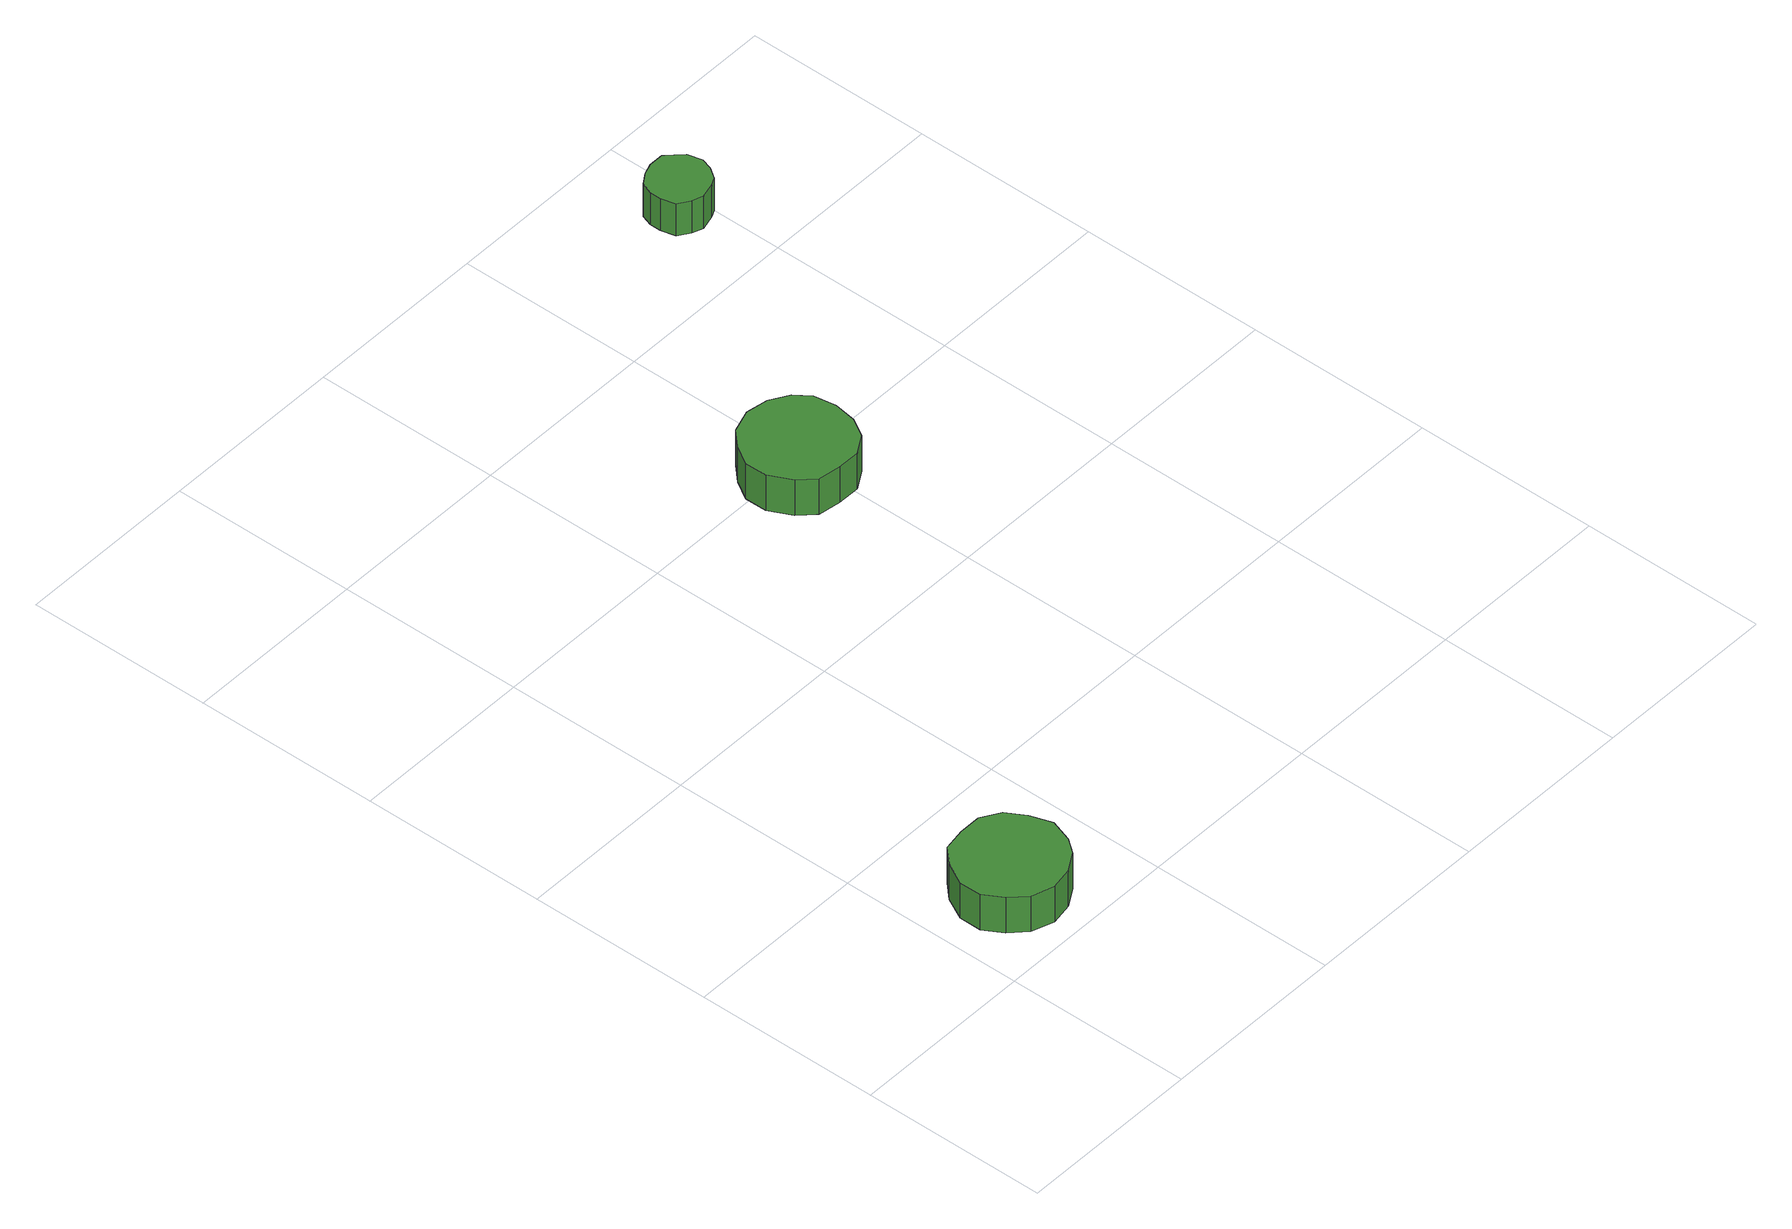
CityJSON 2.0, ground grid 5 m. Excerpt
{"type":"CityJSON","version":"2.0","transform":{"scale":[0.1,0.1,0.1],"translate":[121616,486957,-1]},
"CityObjects":{
"tree1":{"type":"SolitaryVegetationObject","attributes":{"function":"something"},"geometry":[{"type":"MultiSurface","lod":"1","boundaries":[[[0,1,2,3,4,5,6,7,8,9,10,11,12,13,14]],[[15,16,17,18,19,20,21,22,23,24,25,26,27,28,29]],[[0,29,28,1]],[[1,28,27,2]],[[2,27,26,3]],[[3,26,25,4]],[[4,25,24,5]],[[5,24,23,6]],[[6,23,22,7]],[[7,22,21,8]],[[8,21,20,9]],[[9,20,19,10]],[[10,19,18,11]],[[11,18,17,12]],[[12,17,16,13]],[[13,16,15,14]],[[14,15,29,0]]]}]},
"tree2":{"type":"SolitaryVegetationObject","attributes":{"function":"something"},"geometry":[{"type":"MultiSurface","lod":"1","boundaries":[[[30,31,32,33,34,35,36,37,38,39,40,41,42,43,44]],[[45,46,47,48,49,50,51,52,53,54,55,56,57,58,59]],[[30,59,58,31]],[[31,58,57,32]],[[32,57,56,33]],[[33,56,55,34]],[[34,55,54,35]],[[35,54,53,36]],[[36,53,52,37]],[[37,52,51,38]],[[38,51,50,39]],[[39,50,49,40]],[[40,49,48,41]],[[41,48,47,42]],[[42,47,46,43]],[[43,46,45,44]],[[44,45,59,30]]]}]},
"tree3":{"type":"SolitaryVegetationObject","attributes":{"function":"something"},"geometry":[{"type":"MultiSurface","lod":"1","boundaries":[[[60,61,62,63,64,65,66,67,68,69,70,71,72,73,74]],[[75,76,77,78,79,80,81,82,83,84,85,86,87,88,89]],[[60,89,88,61]],[[61,88,87,62]],[[62,87,86,63]],[[63,86,85,64]],[[64,85,84,65]],[[65,84,83,66]],[[66,83,82,67]],[[67,82,81,68]],[[68,81,80,69]],[[69,80,79,70]],[[70,79,78,71]],[[71,78,77,72]],[[72,77,76,73]],[[73,76,75,74]],[[74,75,89,60]]]}]},
"tree4":{"type":"SolitaryVegetationObject","attributes":{"function":"something"}},
"tree5":{"type":"SolitaryVegetationObject","attributes":{"function":"something"}},
"tree6":{"type":"SolitaryVegetationObject","attributes":{"function":"something"}}
},
"vertices":[
[37,20,17],[35,26,17],[32,31,17],[27,34,17],[21,34,17],[15,33,17],[11,29,17],[8,23,17],[8,17,17],[11,12,17],[15,8,17],[21,6,17],[27,7,17],[32,10,17],[35,14,17],[35,14,6],[32,10,6],[27,7,6],[21,6,6],[15,8,6],[11,12,6],[8,17,6],[8,23,6],[11,29,6],[15,33,6],[21,34,6],[27,34,6],[32,31,6],[35,26,6],[37,20,6],
[110,148,17],[109,154,17],[106,158,17],[101,161,17],[95,162,17],[89,160,17],[85,156,17],[82,151,17],[82,145,17],[85,139,17],[89,135,17],[95,134,17],[101,134,17],[106,137,17],[109,142,17],[109,142,6],[106,137,6],[101,134,6],[95,134,6],[89,135,6],[85,139,6],[82,145,6],[82,151,6],[85,156,6],[89,160,6],[95,162,6],[101,161,6],[106,158,6],[109,154,6],[110,148,6],
[153,225,16],[152,229,16],[150,231,16],[148,233,16],[144,233,16],[141,232,16],[138,230,16],[137,227,16],[137,224,16],[138,220,16],[141,218,16],[144,217,16],[148,218,16],[150,219,16],[152,222,16],[152,222,6],[150,219,6],[148,218,6],[144,217,6],[141,218,6],[138,220,6],[137,224,6],[137,227,6],[138,230,6],[141,232,6],[144,233,6],[148,233,6],[150,231,6],[152,229,6],[153,225,6]
]}
